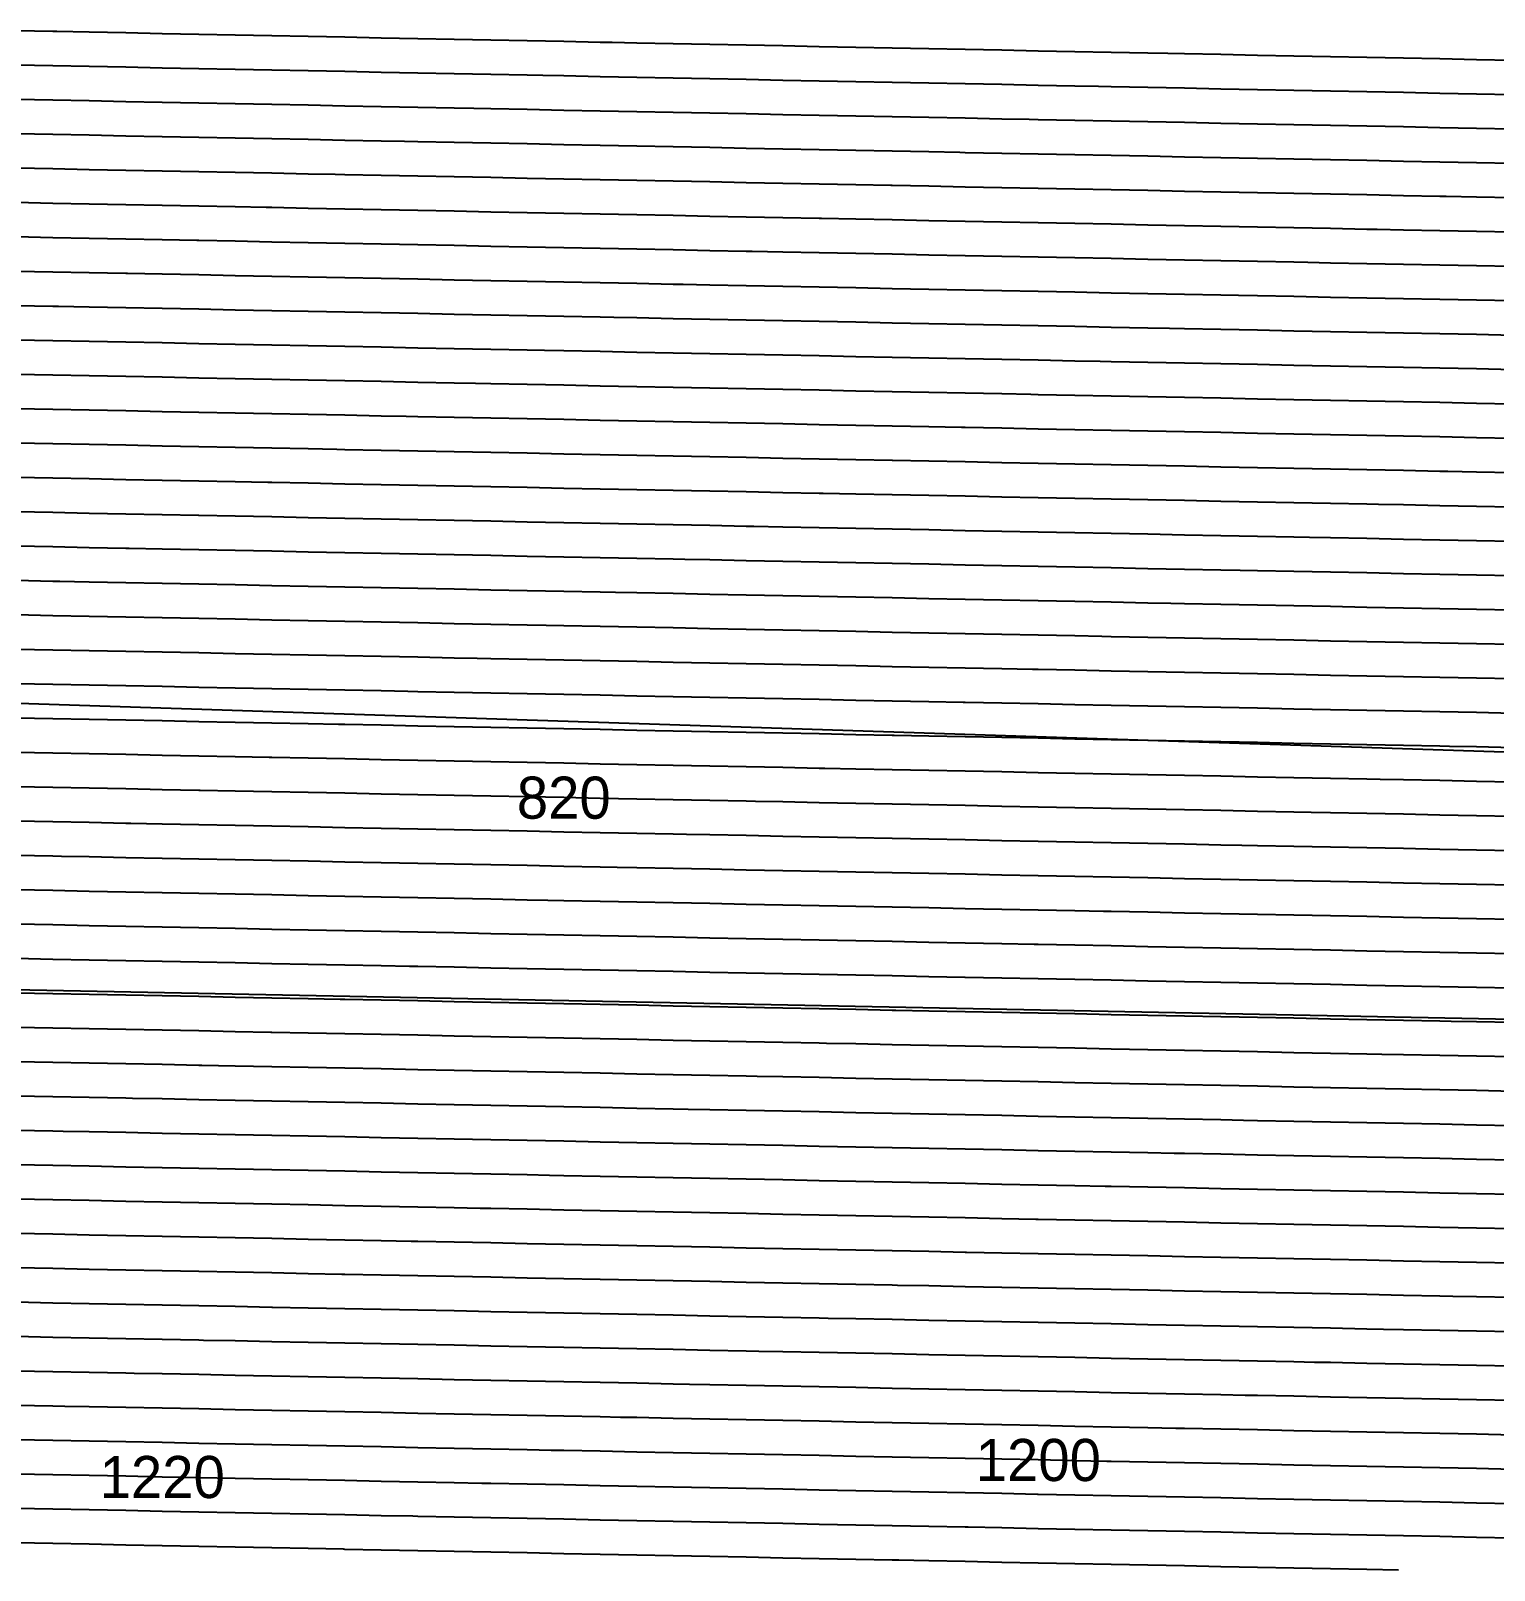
# Model space of a CAD drawing. Header units: metres. Extents: x 2416 to 4584, y 31 to 133.
# Drawn here: x 2688 to 2774.9, y 32.7 to 124.2 of the extents above; entities that cross this region are included whole.
import ezdxf
from ezdxf.enums import TextEntityAlignment as Align

# ---------------------------------------------------------------- set-up
doc = ezdxf.new("R2010")
doc.units = ezdxf.units.M
for name, color, linetype in [('Vs_1000', 7, 'Continuous'), ('Vs_1020', 7, 'Continuous'), ('Vs_1040', 7, 'Continuous'), ('Vs_1060', 7, 'Continuous'), ('Vs_1080', 7, 'Continuous'), ('Vs_1100', 7, 'Continuous'), ('Vs_1120', 7, 'Continuous'), ('Vs_1140', 7, 'Continuous'), ('Vs_1160', 7, 'Continuous'), ('Vs_1180', 7, 'Continuous'), ('Vs_1200', 7, 'Continuous'), ('Vs_1220', 7, 'Continuous'), ('Vs_1240', 7, 'Continuous'), ('Vs_1260', 7, 'Continuous'), ('Vs_380', 7, 'Continuous'), ('Vs_400', 7, 'Continuous'), ('Vs_420', 7, 'Continuous'), ('Vs_440', 7, 'Continuous'), ('Vs_460', 7, 'Continuous'), ('Vs_480', 7, 'Continuous'), ('Vs_500', 7, 'Continuous'), ('Vs_520', 7, 'Continuous'), ('Vs_540', 7, 'Continuous'), ('Vs_560', 7, 'Continuous'), ('Vs_580', 7, 'Continuous'), ('Vs_600', 7, 'Continuous'), ('Vs_620', 7, 'Continuous'), ('Vs_640', 7, 'Continuous'), ('Vs_660', 7, 'Continuous'), ('Vs_680', 7, 'Continuous'), ('Vs_700', 7, 'Continuous'), ('Vs_720', 7, 'Continuous'), ('Vs_740', 7, 'Continuous'), ('Vs_760', 7, 'Continuous'), ('Vs_780', 7, 'Continuous'), ('Vs_800', 7, 'Continuous'), ('Vs_820', 7, 'Continuous'), ('Vs_840', 7, 'Continuous'), ('Vs_860', 7, 'Continuous'), ('Vs_880', 7, 'Continuous'), ('Vs_900', 7, 'Continuous'), ('Vs_920', 7, 'Continuous'), ('Vs_940', 7, 'Continuous'), ('Vs_960', 7, 'Continuous'), ('Vs_980', 7, 'Continuous')]:
    doc.layers.add(name, color=color, linetype=linetype)

msp = doc.modelspace()

# ---------------------------------------------------------------- linework, layer by layer
at = {"layer": 'Vs_1000'}
msp.add_lwpolyline([(2776.031, 59.12), (2773.863, 59.163), (2771.695, 59.206), (2769.527, 59.249), (2767.359, 59.292), (2765.191, 59.335), (2763.023, 59.378), (2760.855, 59.421), (2760.032, 59.437), (2758.687, 59.464), (2756.519, 59.507), (2754.351, 59.55), (2752.182, 59.593), (2750.014, 59.636), (2747.846, 59.678), (2745.678, 59.721), (2743.51, 59.764), (2741.342, 59.807), (2739.174, 59.85), (2737.006, 59.893), (2734.838, 59.936), (2732.67, 59.979), (2730.502, 60.022), (2728.334, 60.065), (2727.04, 60.09), (2726.166, 60.108), (2723.998, 60.151), (2721.83, 60.194), (2719.661, 60.237), (2717.493, 60.279), (2715.325, 60.322), (2713.157, 60.365), (2710.989, 60.408), (2708.821, 60.451), (2706.653, 60.494), (2704.485, 60.537), (2702.317, 60.58), (2700.149, 60.623), (2697.981, 60.666), (2695.813, 60.709), (2694.047, 60.744), (2693.645, 60.752), (2691.477, 60.795), (2689.309, 60.838), (2687.14, 60.88)], dxfattribs=at)
at = {"layer": 'Vs_1020'}
msp.add_lwpolyline([(2776.031, 57.079), (2773.863, 57.122), (2771.695, 57.165), (2769.527, 57.208), (2767.359, 57.251), (2765.191, 57.294), (2763.023, 57.337), (2760.855, 57.38), (2758.687, 57.423), (2756.519, 57.466), (2755.92, 57.477), (2754.351, 57.508), (2752.182, 57.551), (2750.014, 57.594), (2747.846, 57.637), (2745.678, 57.68), (2743.51, 57.723), (2741.342, 57.766), (2739.174, 57.809), (2737.006, 57.852), (2734.838, 57.895), (2732.67, 57.938), (2730.502, 57.981), (2728.334, 58.024), (2726.166, 58.067), (2723.998, 58.109), (2722.928, 58.131), (2721.83, 58.152), (2719.661, 58.195), (2717.493, 58.238), (2715.325, 58.281), (2713.157, 58.324), (2710.989, 58.367), (2708.821, 58.41), (2706.653, 58.453), (2704.485, 58.496), (2702.317, 58.539), (2700.149, 58.582), (2697.981, 58.625), (2695.813, 58.668), (2693.645, 58.71), (2691.477, 58.753), (2689.935, 58.784), (2689.309, 58.796), (2687.14, 58.839)], dxfattribs=at)
at = {"layer": 'Vs_1040'}
msp.add_lwpolyline([(2776.031, 55.038), (2773.863, 55.081), (2771.695, 55.124), (2769.527, 55.167), (2767.359, 55.21), (2765.191, 55.253), (2763.023, 55.296), (2760.855, 55.338), (2758.687, 55.381), (2756.519, 55.424), (2754.351, 55.467), (2752.182, 55.51), (2751.809, 55.518), (2750.014, 55.553), (2747.846, 55.596), (2745.678, 55.639), (2743.51, 55.682), (2741.342, 55.725), (2739.174, 55.768), (2737.006, 55.811), (2734.838, 55.854), (2732.67, 55.897), (2730.502, 55.939), (2728.334, 55.982), (2726.166, 56.025), (2723.998, 56.068), (2721.83, 56.111), (2719.661, 56.154), (2718.816, 56.171), (2717.493, 56.197), (2715.325, 56.24), (2713.157, 56.283), (2710.989, 56.326), (2708.821, 56.369), (2706.653, 56.412), (2704.485, 56.455), (2702.317, 56.498), (2700.149, 56.54), (2697.981, 56.583), (2695.813, 56.626), (2693.645, 56.669), (2691.477, 56.712), (2689.309, 56.755), (2687.14, 56.798)], dxfattribs=at)
at = {"layer": 'Vs_1060'}
msp.add_lwpolyline([(2776.031, 52.997), (2773.863, 53.04), (2771.695, 53.083), (2769.527, 53.126), (2767.359, 53.168), (2765.191, 53.211), (2763.023, 53.254), (2760.855, 53.297), (2758.687, 53.34), (2756.519, 53.383), (2754.351, 53.426), (2752.182, 53.469), (2750.014, 53.512), (2747.846, 53.555), (2747.697, 53.558), (2745.678, 53.598), (2743.51, 53.641), (2741.342, 53.684), (2739.174, 53.727), (2737.006, 53.769), (2734.838, 53.812), (2732.67, 53.855), (2730.502, 53.898), (2728.334, 53.941), (2726.166, 53.984), (2723.998, 54.027), (2721.83, 54.07), (2719.661, 54.113), (2717.493, 54.156), (2715.325, 54.199), (2714.704, 54.211), (2713.157, 54.242), (2710.989, 54.285), (2708.821, 54.328), (2706.653, 54.37), (2704.485, 54.413), (2702.317, 54.456), (2700.149, 54.499), (2697.981, 54.542), (2695.813, 54.585), (2693.645, 54.628), (2691.477, 54.671), (2689.309, 54.714), (2687.14, 54.757)], dxfattribs=at)
at = {"layer": 'Vs_1080'}
msp.add_lwpolyline([(2776.031, 50.956), (2773.863, 50.998), (2771.695, 51.041), (2769.527, 51.084), (2767.359, 51.127), (2765.191, 51.17), (2763.023, 51.213), (2760.855, 51.256), (2758.687, 51.299), (2756.519, 51.342), (2754.351, 51.385), (2752.182, 51.428), (2750.014, 51.471), (2747.846, 51.514), (2745.678, 51.557), (2743.585, 51.598), (2743.51, 51.599), (2741.342, 51.642), (2739.174, 51.685), (2737.006, 51.728), (2734.838, 51.771), (2732.67, 51.814), (2730.502, 51.857), (2728.334, 51.9), (2726.166, 51.943), (2723.998, 51.986), (2721.83, 52.029), (2719.661, 52.072), (2717.493, 52.115), (2715.325, 52.158), (2713.157, 52.2), (2710.989, 52.243), (2710.592, 52.251), (2708.821, 52.286), (2706.653, 52.329), (2704.485, 52.372), (2702.317, 52.415), (2700.149, 52.458), (2697.981, 52.501), (2695.813, 52.544), (2693.645, 52.587), (2691.477, 52.63), (2689.309, 52.673), (2687.14, 52.716)], dxfattribs=at)
at = {"layer": 'Vs_1100'}
msp.add_lwpolyline([(2776.031, 48.914), (2773.863, 48.957), (2772.466, 48.985), (2771.695, 49), (2769.527, 49.043), (2767.359, 49.086), (2765.191, 49.129), (2763.023, 49.172), (2760.855, 49.215), (2758.687, 49.258), (2756.519, 49.301), (2754.351, 49.344), (2752.182, 49.387), (2750.014, 49.429), (2747.846, 49.472), (2745.678, 49.515), (2743.51, 49.558), (2741.342, 49.601), (2739.473, 49.638), (2739.174, 49.644), (2737.006, 49.687), (2734.838, 49.73), (2732.67, 49.773), (2730.502, 49.816), (2728.334, 49.859), (2726.166, 49.902), (2723.998, 49.945), (2721.83, 49.988), (2719.661, 50.03), (2717.493, 50.073), (2715.325, 50.116), (2713.157, 50.159), (2710.989, 50.202), (2708.821, 50.245), (2706.653, 50.288), (2706.48, 50.291), (2704.485, 50.331), (2702.317, 50.374), (2700.149, 50.417), (2697.981, 50.46), (2695.813, 50.503), (2693.645, 50.546), (2691.477, 50.589), (2689.309, 50.631), (2687.14, 50.674)], dxfattribs=at)
at = {"layer": 'Vs_1120'}
msp.add_lwpolyline([(2776.031, 46.873), (2773.863, 46.916), (2771.695, 46.959), (2769.527, 47.002), (2768.354, 47.025), (2767.359, 47.045), (2765.191, 47.088), (2763.023, 47.131), (2760.855, 47.174), (2758.687, 47.217), (2756.519, 47.259), (2754.351, 47.302), (2752.182, 47.345), (2750.014, 47.388), (2747.846, 47.431), (2745.678, 47.474), (2743.51, 47.517), (2741.342, 47.56), (2739.174, 47.603), (2737.006, 47.646), (2735.361, 47.678), (2734.838, 47.689), (2732.67, 47.732), (2730.502, 47.775), (2728.334, 47.818), (2726.166, 47.86), (2723.998, 47.903), (2721.83, 47.946), (2719.661, 47.989), (2717.493, 48.032), (2715.325, 48.075), (2713.157, 48.118), (2710.989, 48.161), (2708.821, 48.204), (2706.653, 48.247), (2704.485, 48.29), (2702.368, 48.332), (2702.317, 48.333), (2700.149, 48.376), (2697.981, 48.419), (2695.813, 48.461), (2693.645, 48.504), (2691.477, 48.547), (2689.309, 48.59), (2687.14, 48.633)], dxfattribs=at)
at = {"layer": 'Vs_1140'}
msp.add_lwpolyline([(2776.031, 44.832), (2773.863, 44.875), (2771.695, 44.918), (2769.527, 44.961), (2767.359, 45.004), (2765.191, 45.047), (2764.242, 45.065), (2763.023, 45.089), (2760.855, 45.132), (2758.687, 45.175), (2756.519, 45.218), (2754.351, 45.261), (2752.182, 45.304), (2750.014, 45.347), (2747.846, 45.39), (2745.678, 45.433), (2743.51, 45.476), (2741.342, 45.519), (2739.174, 45.562), (2737.006, 45.605), (2734.838, 45.648), (2732.67, 45.69), (2731.249, 45.719), (2730.502, 45.733), (2728.334, 45.776), (2726.166, 45.819), (2723.998, 45.862), (2721.83, 45.905), (2719.661, 45.948), (2717.493, 45.991), (2715.325, 46.034), (2713.157, 46.077), (2710.989, 46.12), (2708.821, 46.163), (2706.653, 46.206), (2704.485, 46.249), (2702.317, 46.291), (2700.149, 46.334), (2698.256, 46.372), (2697.981, 46.377), (2695.813, 46.42), (2693.645, 46.463), (2691.477, 46.506), (2689.309, 46.549), (2687.14, 46.592)], dxfattribs=at)
at = {"layer": 'Vs_1160'}
msp.add_lwpolyline([(2776.031, 42.791), (2773.863, 42.834), (2771.695, 42.877), (2769.527, 42.919), (2767.359, 42.962), (2765.191, 43.005), (2763.023, 43.048), (2760.855, 43.091), (2760.13, 43.106), (2758.687, 43.134), (2756.519, 43.177), (2754.351, 43.22), (2752.182, 43.263), (2750.014, 43.306), (2747.846, 43.349), (2745.678, 43.392), (2743.51, 43.435), (2741.342, 43.478), (2739.174, 43.52), (2737.006, 43.563), (2734.838, 43.606), (2732.67, 43.649), (2730.502, 43.692), (2728.334, 43.735), (2727.137, 43.759), (2726.166, 43.778), (2723.998, 43.821), (2721.83, 43.864), (2719.661, 43.907), (2717.493, 43.95), (2715.325, 43.993), (2713.157, 44.036), (2710.989, 44.079), (2708.821, 44.121), (2706.653, 44.164), (2704.485, 44.207), (2702.317, 44.25), (2700.149, 44.293), (2697.981, 44.336), (2695.813, 44.379), (2694.144, 44.412), (2693.645, 44.422), (2691.477, 44.465), (2689.309, 44.508), (2687.14, 44.551)], dxfattribs=at)
at = {"layer": 'Vs_1180'}
msp.add_lwpolyline([(2776.031, 40.749), (2773.863, 40.792), (2771.695, 40.835), (2769.527, 40.878), (2767.359, 40.921), (2765.191, 40.964), (2763.023, 41.007), (2760.855, 41.05), (2758.687, 41.093), (2756.519, 41.136), (2756.018, 41.146), (2754.351, 41.179), (2752.182, 41.222), (2750.014, 41.265), (2747.846, 41.308), (2745.678, 41.35), (2743.51, 41.393), (2741.342, 41.436), (2739.174, 41.479), (2737.006, 41.522), (2734.838, 41.565), (2732.67, 41.608), (2730.502, 41.651), (2728.334, 41.694), (2726.166, 41.737), (2723.998, 41.78), (2723.025, 41.799), (2721.83, 41.823), (2719.661, 41.866), (2717.493, 41.909), (2715.325, 41.951), (2713.157, 41.994), (2710.989, 42.037), (2708.821, 42.08), (2706.653, 42.123), (2704.485, 42.166), (2702.317, 42.209), (2700.149, 42.252), (2697.981, 42.295), (2695.813, 42.338), (2693.645, 42.381), (2691.477, 42.424), (2690.033, 42.452), (2689.309, 42.467), (2687.14, 42.51)], dxfattribs=at)
at = {"layer": 'Vs_1200'}
msp.add_lwpolyline([(2776.031, 38.708), (2773.863, 38.751), (2771.695, 38.794), (2769.527, 38.837), (2767.359, 38.88), (2765.191, 38.923), (2763.023, 38.966), (2760.855, 39.009), (2758.687, 39.052), (2756.519, 39.095), (2754.351, 39.138), (2752.182, 39.18), (2751.906, 39.186), (2750.014, 39.223), (2747.846, 39.266), (2745.678, 39.309), (2743.51, 39.352), (2741.342, 39.395), (2739.174, 39.438), (2737.006, 39.481), (2734.838, 39.524), (2732.67, 39.567), (2730.502, 39.61), (2728.334, 39.653), (2726.166, 39.696), (2723.998, 39.739), (2721.83, 39.781), (2719.661, 39.824), (2718.913, 39.839), (2717.493, 39.867), (2715.325, 39.91), (2713.157, 39.953), (2710.989, 39.996), (2708.821, 40.039), (2706.653, 40.082), (2704.485, 40.125), (2702.317, 40.168), (2700.149, 40.211), (2697.981, 40.254), (2695.813, 40.297), (2693.645, 40.34), (2691.477, 40.382), (2689.309, 40.425), (2687.14, 40.468)], dxfattribs=at)
at = {"layer": 'Vs_1220'}
msp.add_lwpolyline([(2776.031, 36.667), (2773.863, 36.71), (2771.695, 36.753), (2769.527, 36.796), (2767.359, 36.839), (2765.191, 36.882), (2763.023, 36.925), (2760.855, 36.968), (2758.687, 37.01), (2756.519, 37.053), (2754.351, 37.096), (2752.182, 37.139), (2750.014, 37.182), (2747.846, 37.225), (2747.794, 37.226), (2745.678, 37.268), (2743.51, 37.311), (2741.342, 37.354), (2739.174, 37.397), (2737.006, 37.44), (2734.838, 37.483), (2732.67, 37.526), (2730.502, 37.569), (2728.334, 37.611), (2726.166, 37.654), (2723.998, 37.697), (2721.83, 37.74), (2719.661, 37.783), (2717.493, 37.826), (2715.325, 37.869), (2714.802, 37.879), (2713.157, 37.912), (2710.989, 37.955), (2708.821, 37.998), (2706.653, 38.041), (2704.485, 38.084), (2702.317, 38.127), (2700.149, 38.17), (2697.981, 38.212), (2695.813, 38.255), (2693.645, 38.298), (2691.477, 38.341), (2689.309, 38.384), (2687.14, 38.427)], dxfattribs=at)
at = {"layer": 'Vs_1240'}
msp.add_lwpolyline([(2776.031, 34.626), (2773.863, 34.669), (2771.695, 34.712), (2769.527, 34.755), (2767.359, 34.798), (2765.191, 34.84), (2763.023, 34.883), (2760.855, 34.926), (2758.687, 34.969), (2756.519, 35.012), (2754.351, 35.055), (2752.182, 35.098), (2750.014, 35.141), (2747.846, 35.184), (2745.678, 35.227), (2743.682, 35.266), (2743.51, 35.27), (2741.342, 35.313), (2739.174, 35.356), (2737.006, 35.399), (2734.838, 35.441), (2732.67, 35.484), (2730.502, 35.527), (2728.334, 35.57), (2726.166, 35.613), (2723.998, 35.656), (2721.83, 35.699), (2719.661, 35.742), (2717.493, 35.785), (2715.325, 35.828), (2713.157, 35.871), (2710.989, 35.914), (2710.69, 35.92), (2708.821, 35.957), (2706.653, 36), (2704.485, 36.042), (2702.317, 36.085), (2700.149, 36.128), (2697.981, 36.171), (2695.813, 36.214), (2693.645, 36.257), (2691.477, 36.3), (2689.309, 36.343), (2687.14, 36.386)], dxfattribs=at)
at = {"layer": 'Vs_1260'}
msp.add_lwpolyline([(2769.244, 32.719), (2767.359, 32.756), (2765.191, 32.799), (2763.023, 32.842), (2760.855, 32.885), (2758.687, 32.928), (2756.519, 32.971), (2754.351, 33.014), (2752.182, 33.057), (2750.014, 33.1), (2747.846, 33.143), (2745.678, 33.186), (2743.51, 33.229), (2741.342, 33.271), (2739.571, 33.307), (2739.174, 33.314), (2737.006, 33.357), (2734.838, 33.4), (2732.67, 33.443), (2730.502, 33.486), (2728.334, 33.529), (2726.166, 33.572), (2723.998, 33.615), (2721.83, 33.658), (2719.661, 33.701), (2717.493, 33.744), (2715.325, 33.787), (2713.157, 33.83), (2710.989, 33.872), (2708.821, 33.915), (2706.653, 33.958), (2706.578, 33.96), (2704.485, 34.001), (2702.317, 34.044), (2700.149, 34.087), (2697.981, 34.13), (2695.813, 34.173), (2693.645, 34.216), (2691.477, 34.259), (2689.309, 34.302), (2687.14, 34.345)], dxfattribs=at)
at = {"layer": 'Vs_380'}
msp.add_lwpolyline([(2776.031, 122.398), (2773.863, 122.441), (2771.695, 122.484), (2769.527, 122.527), (2767.359, 122.57), (2765.191, 122.613), (2763.023, 122.656), (2760.855, 122.699), (2758.687, 122.742), (2756.519, 122.784), (2755.53, 122.804), (2754.351, 122.827), (2752.182, 122.87), (2750.014, 122.913), (2747.846, 122.956), (2745.678, 122.999), (2743.51, 123.042), (2741.342, 123.085), (2739.174, 123.128), (2737.006, 123.171), (2734.838, 123.214), (2732.67, 123.257), (2730.502, 123.3), (2728.334, 123.343), (2726.166, 123.385), (2723.998, 123.428), (2722.537, 123.457), (2721.83, 123.471), (2719.661, 123.514), (2717.493, 123.557), (2715.325, 123.6), (2713.157, 123.643), (2710.989, 123.686), (2708.821, 123.729), (2706.653, 123.772), (2704.485, 123.815), (2702.317, 123.858), (2700.149, 123.901), (2697.981, 123.944), (2695.813, 123.986), (2693.645, 124.029), (2691.477, 124.072), (2689.544, 124.111), (2689.309, 124.115), (2687.14, 124.158)], dxfattribs=at)
at = {"layer": 'Vs_400'}
msp.add_lwpolyline([(2776.031, 120.357), (2773.863, 120.4), (2771.695, 120.443), (2769.527, 120.486), (2767.359, 120.529), (2765.191, 120.572), (2763.023, 120.614), (2760.855, 120.657), (2758.687, 120.7), (2756.519, 120.743), (2754.351, 120.786), (2752.182, 120.829), (2751.418, 120.844), (2750.014, 120.872), (2747.846, 120.915), (2745.678, 120.958), (2743.51, 121.001), (2741.342, 121.044), (2739.174, 121.087), (2737.006, 121.13), (2734.838, 121.173), (2732.67, 121.215), (2730.502, 121.258), (2728.334, 121.301), (2726.166, 121.344), (2723.998, 121.387), (2721.83, 121.43), (2719.661, 121.473), (2718.425, 121.497), (2717.493, 121.516), (2715.325, 121.559), (2713.157, 121.602), (2710.989, 121.645), (2708.821, 121.688), (2706.653, 121.731), (2704.485, 121.774), (2702.317, 121.816), (2700.149, 121.859), (2697.981, 121.902), (2695.813, 121.945), (2693.645, 121.988), (2691.477, 122.031), (2689.309, 122.074), (2687.14, 122.117)], dxfattribs=at)
at = {"layer": 'Vs_420'}
msp.add_lwpolyline([(2776.031, 118.316), (2773.863, 118.359), (2771.695, 118.402), (2769.527, 118.444), (2767.359, 118.487), (2765.191, 118.53), (2763.023, 118.573), (2760.855, 118.616), (2758.687, 118.659), (2756.519, 118.702), (2754.351, 118.745), (2752.182, 118.788), (2750.014, 118.831), (2747.846, 118.874), (2747.306, 118.884), (2745.678, 118.917), (2743.51, 118.96), (2741.342, 119.003), (2739.174, 119.045), (2737.006, 119.088), (2734.838, 119.131), (2732.67, 119.174), (2730.502, 119.217), (2728.334, 119.26), (2726.166, 119.303), (2723.998, 119.346), (2721.83, 119.389), (2719.661, 119.432), (2717.493, 119.475), (2715.325, 119.518), (2714.313, 119.538), (2713.157, 119.561), (2710.989, 119.604), (2708.821, 119.646), (2706.653, 119.689), (2704.485, 119.732), (2702.317, 119.775), (2700.149, 119.818), (2697.981, 119.861), (2695.813, 119.904), (2693.645, 119.947), (2691.477, 119.99), (2689.309, 120.033), (2687.14, 120.076)], dxfattribs=at)
at = {"layer": 'Vs_440'}
msp.add_lwpolyline([(2776.031, 116.274), (2773.863, 116.317), (2771.695, 116.36), (2769.527, 116.403), (2767.359, 116.446), (2765.191, 116.489), (2763.023, 116.532), (2760.855, 116.575), (2758.687, 116.618), (2756.519, 116.661), (2754.351, 116.704), (2752.182, 116.747), (2750.014, 116.79), (2747.846, 116.833), (2745.678, 116.875), (2743.51, 116.918), (2743.194, 116.925), (2741.342, 116.961), (2739.174, 117.004), (2737.006, 117.047), (2734.838, 117.09), (2732.67, 117.133), (2730.502, 117.176), (2728.334, 117.219), (2726.166, 117.262), (2723.998, 117.305), (2721.83, 117.348), (2719.661, 117.391), (2717.493, 117.434), (2715.325, 117.476), (2713.157, 117.519), (2710.989, 117.562), (2710.201, 117.578), (2708.821, 117.605), (2706.653, 117.648), (2704.485, 117.691), (2702.317, 117.734), (2700.149, 117.777), (2697.981, 117.82), (2695.813, 117.863), (2693.645, 117.906), (2691.477, 117.949), (2689.309, 117.992), (2687.14, 118.035)], dxfattribs=at)
at = {"layer": 'Vs_460'}
msp.add_lwpolyline([(2776.031, 114.233), (2773.863, 114.276), (2772.075, 114.312), (2771.695, 114.319), (2769.527, 114.362), (2767.359, 114.405), (2765.191, 114.448), (2763.023, 114.491), (2760.855, 114.534), (2758.687, 114.577), (2756.519, 114.62), (2754.351, 114.663), (2752.182, 114.705), (2750.014, 114.748), (2747.846, 114.791), (2745.678, 114.834), (2743.51, 114.877), (2741.342, 114.92), (2739.174, 114.963), (2739.082, 114.965), (2737.006, 115.006), (2734.838, 115.049), (2732.67, 115.092), (2730.502, 115.135), (2728.334, 115.178), (2726.166, 115.221), (2723.998, 115.264), (2721.83, 115.306), (2719.661, 115.349), (2717.493, 115.392), (2715.325, 115.435), (2713.157, 115.478), (2710.989, 115.521), (2708.821, 115.564), (2706.653, 115.607), (2706.09, 115.618), (2704.485, 115.65), (2702.317, 115.693), (2700.149, 115.736), (2697.981, 115.779), (2695.813, 115.822), (2693.645, 115.865), (2691.477, 115.907), (2689.309, 115.95), (2687.14, 115.993)], dxfattribs=at)
at = {"layer": 'Vs_480'}
msp.add_lwpolyline([(2776.031, 112.192), (2773.863, 112.235), (2771.695, 112.278), (2769.527, 112.321), (2767.963, 112.352), (2767.359, 112.364), (2765.191, 112.407), (2763.023, 112.45), (2760.855, 112.493), (2758.687, 112.535), (2756.519, 112.578), (2754.351, 112.621), (2752.182, 112.664), (2750.014, 112.707), (2747.846, 112.75), (2745.678, 112.793), (2743.51, 112.836), (2741.342, 112.879), (2739.174, 112.922), (2737.006, 112.965), (2734.97, 113.005), (2734.838, 113.008), (2732.67, 113.051), (2730.502, 113.094), (2728.334, 113.136), (2726.166, 113.179), (2723.998, 113.222), (2721.83, 113.265), (2719.661, 113.308), (2717.493, 113.351), (2715.325, 113.394), (2713.157, 113.437), (2710.989, 113.48), (2708.821, 113.523), (2706.653, 113.566), (2704.485, 113.609), (2702.317, 113.652), (2701.978, 113.658), (2700.149, 113.695), (2697.981, 113.737), (2695.813, 113.78), (2693.645, 113.823), (2691.477, 113.866), (2689.309, 113.909), (2687.14, 113.952)], dxfattribs=at)
at = {"layer": 'Vs_500'}
msp.add_lwpolyline([(2776.031, 110.151), (2773.863, 110.194), (2771.695, 110.237), (2769.527, 110.28), (2767.359, 110.323), (2765.191, 110.365), (2763.851, 110.392), (2763.023, 110.408), (2760.855, 110.451), (2758.687, 110.494), (2756.519, 110.537), (2754.351, 110.58), (2752.182, 110.623), (2750.014, 110.666), (2747.846, 110.709), (2745.678, 110.752), (2743.51, 110.795), (2741.342, 110.838), (2739.174, 110.881), (2737.006, 110.924), (2734.838, 110.966), (2732.67, 111.009), (2730.859, 111.045), (2730.502, 111.052), (2728.334, 111.095), (2726.166, 111.138), (2723.998, 111.181), (2721.83, 111.224), (2719.661, 111.267), (2717.493, 111.31), (2715.325, 111.353), (2713.157, 111.396), (2710.989, 111.439), (2708.821, 111.482), (2706.653, 111.525), (2704.485, 111.567), (2702.317, 111.61), (2700.149, 111.653), (2697.981, 111.696), (2697.866, 111.698), (2695.813, 111.739), (2693.645, 111.782), (2691.477, 111.825), (2689.309, 111.868), (2687.14, 111.911)], dxfattribs=at)
at = {"layer": 'Vs_520'}
msp.add_lwpolyline([(2776.031, 108.11), (2773.863, 108.153), (2771.695, 108.195), (2769.527, 108.238), (2767.359, 108.281), (2765.191, 108.324), (2763.023, 108.367), (2760.855, 108.41), (2759.739, 108.432), (2758.687, 108.453), (2756.519, 108.496), (2754.351, 108.539), (2752.182, 108.582), (2750.014, 108.625), (2747.846, 108.668), (2745.678, 108.711), (2743.51, 108.754), (2741.342, 108.796), (2739.174, 108.839), (2737.006, 108.882), (2734.838, 108.925), (2732.67, 108.968), (2730.502, 109.011), (2728.334, 109.054), (2726.747, 109.085), (2726.166, 109.097), (2723.998, 109.14), (2721.83, 109.183), (2719.661, 109.226), (2717.493, 109.269), (2715.325, 109.312), (2713.157, 109.355), (2710.989, 109.397), (2708.821, 109.44), (2706.653, 109.483), (2704.485, 109.526), (2702.317, 109.569), (2700.149, 109.612), (2697.981, 109.655), (2695.813, 109.698), (2693.754, 109.739), (2693.645, 109.741), (2691.477, 109.784), (2689.309, 109.827), (2687.14, 109.87)], dxfattribs=at)
at = {"layer": 'Vs_540'}
msp.add_lwpolyline([(2776.031, 106.068), (2773.863, 106.111), (2771.695, 106.154), (2769.527, 106.197), (2767.359, 106.24), (2765.191, 106.283), (2763.023, 106.326), (2760.855, 106.369), (2758.687, 106.412), (2756.519, 106.455), (2755.628, 106.472), (2754.351, 106.498), (2752.182, 106.541), (2750.014, 106.584), (2747.846, 106.626), (2745.678, 106.669), (2743.51, 106.712), (2741.342, 106.755), (2739.174, 106.798), (2737.006, 106.841), (2734.838, 106.884), (2732.67, 106.927), (2730.502, 106.97), (2728.334, 107.013), (2726.166, 107.056), (2723.998, 107.099), (2722.635, 107.126), (2721.83, 107.142), (2719.661, 107.185), (2717.493, 107.227), (2715.325, 107.27), (2713.157, 107.313), (2710.989, 107.356), (2708.821, 107.399), (2706.653, 107.442), (2704.485, 107.485), (2702.317, 107.528), (2700.149, 107.571), (2697.981, 107.614), (2695.813, 107.657), (2693.645, 107.7), (2691.477, 107.743), (2689.642, 107.779), (2689.309, 107.785), (2687.14, 107.828)], dxfattribs=at)
at = {"layer": 'Vs_560'}
msp.add_lwpolyline([(2776.031, 104.027), (2773.863, 104.07), (2771.695, 104.113), (2769.527, 104.156), (2767.359, 104.199), (2765.191, 104.242), (2763.023, 104.285), (2760.855, 104.328), (2758.687, 104.371), (2756.519, 104.414), (2754.351, 104.456), (2752.182, 104.499), (2751.516, 104.513), (2750.014, 104.542), (2747.846, 104.585), (2745.678, 104.628), (2743.51, 104.671), (2741.342, 104.714), (2739.174, 104.757), (2737.006, 104.8), (2734.838, 104.843), (2732.67, 104.886), (2730.502, 104.929), (2728.334, 104.972), (2726.166, 105.014), (2723.998, 105.057), (2721.83, 105.1), (2719.661, 105.143), (2718.523, 105.166), (2717.493, 105.186), (2715.325, 105.229), (2713.157, 105.272), (2710.989, 105.315), (2708.821, 105.358), (2706.653, 105.401), (2704.485, 105.444), (2702.317, 105.487), (2700.149, 105.53), (2697.981, 105.573), (2695.813, 105.615), (2693.645, 105.658), (2691.477, 105.701), (2689.309, 105.744), (2687.14, 105.787)], dxfattribs=at)
at = {"layer": 'Vs_580'}
msp.add_lwpolyline([(2776.031, 101.986), (2773.863, 102.029), (2771.695, 102.072), (2769.527, 102.115), (2767.359, 102.158), (2765.191, 102.201), (2763.023, 102.244), (2760.855, 102.286), (2758.687, 102.329), (2756.519, 102.372), (2754.351, 102.415), (2752.182, 102.458), (2750.014, 102.501), (2747.846, 102.544), (2747.404, 102.553), (2745.678, 102.587), (2743.51, 102.63), (2741.342, 102.673), (2739.174, 102.716), (2737.006, 102.759), (2734.838, 102.802), (2732.67, 102.844), (2730.502, 102.887), (2728.334, 102.93), (2726.166, 102.973), (2723.998, 103.016), (2721.83, 103.059), (2719.661, 103.102), (2717.493, 103.145), (2715.325, 103.188), (2714.411, 103.206), (2713.157, 103.231), (2710.989, 103.274), (2708.821, 103.317), (2706.653, 103.36), (2704.485, 103.403), (2702.317, 103.445), (2700.149, 103.488), (2697.981, 103.531), (2695.813, 103.574), (2693.645, 103.617), (2691.477, 103.66), (2689.309, 103.703), (2687.14, 103.746)], dxfattribs=at)
at = {"layer": 'Vs_600'}
msp.add_lwpolyline([(2776.031, 99.945), (2773.863, 99.988), (2771.695, 100.031), (2769.527, 100.074), (2767.359, 100.116), (2765.191, 100.159), (2763.023, 100.202), (2760.855, 100.245), (2758.687, 100.288), (2756.519, 100.331), (2754.351, 100.374), (2752.182, 100.417), (2750.014, 100.46), (2747.846, 100.503), (2745.678, 100.546), (2743.51, 100.589), (2743.292, 100.593), (2741.342, 100.632), (2739.174, 100.674), (2737.006, 100.717), (2734.838, 100.76), (2732.67, 100.803), (2730.502, 100.846), (2728.334, 100.889), (2726.166, 100.932), (2723.998, 100.975), (2721.83, 101.018), (2719.661, 101.061), (2717.493, 101.104), (2715.325, 101.147), (2713.157, 101.19), (2710.989, 101.233), (2710.299, 101.246), (2708.821, 101.275), (2706.653, 101.318), (2704.485, 101.361), (2702.317, 101.404), (2700.149, 101.447), (2697.981, 101.49), (2695.813, 101.533), (2693.645, 101.576), (2691.477, 101.619), (2689.309, 101.662), (2687.14, 101.705)], dxfattribs=at)
at = {"layer": 'Vs_620'}
msp.add_lwpolyline([(2776.031, 97.904), (2773.863, 97.946), (2772.173, 97.98), (2771.695, 97.989), (2769.527, 98.032), (2767.359, 98.075), (2765.191, 98.118), (2763.023, 98.161), (2760.855, 98.204), (2758.687, 98.247), (2756.519, 98.29), (2754.351, 98.333), (2752.182, 98.376), (2750.014, 98.419), (2747.846, 98.462), (2745.678, 98.504), (2743.51, 98.547), (2741.342, 98.59), (2739.18, 98.633), (2739.174, 98.633), (2737.006, 98.676), (2734.838, 98.719), (2732.67, 98.762), (2730.502, 98.805), (2728.334, 98.848), (2726.166, 98.891), (2723.998, 98.934), (2721.83, 98.977), (2719.661, 99.02), (2717.493, 99.063), (2715.325, 99.105), (2713.157, 99.148), (2710.989, 99.191), (2708.821, 99.234), (2706.653, 99.277), (2706.187, 99.286), (2704.485, 99.32), (2702.317, 99.363), (2700.149, 99.406), (2697.981, 99.449), (2695.813, 99.492), (2693.645, 99.535), (2691.477, 99.578), (2689.309, 99.621), (2687.14, 99.664)], dxfattribs=at)
at = {"layer": 'Vs_640'}
msp.add_lwpolyline([(2776.031, 95.862), (2773.863, 95.905), (2771.695, 95.948), (2769.527, 95.991), (2768.061, 96.02), (2767.359, 96.034), (2765.191, 96.077), (2763.023, 96.12), (2760.855, 96.163), (2758.687, 96.206), (2756.519, 96.249), (2754.351, 96.292), (2752.182, 96.334), (2750.014, 96.377), (2747.846, 96.42), (2745.678, 96.463), (2743.51, 96.506), (2741.342, 96.549), (2739.174, 96.592), (2737.006, 96.635), (2735.068, 96.673), (2734.838, 96.678), (2732.67, 96.721), (2730.502, 96.764), (2728.334, 96.807), (2726.166, 96.85), (2723.998, 96.893), (2721.83, 96.935), (2719.661, 96.978), (2717.493, 97.021), (2715.325, 97.064), (2713.157, 97.107), (2710.989, 97.15), (2708.821, 97.193), (2706.653, 97.236), (2704.485, 97.279), (2702.317, 97.322), (2702.075, 97.327), (2700.149, 97.365), (2697.981, 97.408), (2695.813, 97.451), (2693.645, 97.494), (2691.477, 97.536), (2689.309, 97.579), (2687.14, 97.622)], dxfattribs=at)
at = {"layer": 'Vs_660'}
msp.add_lwpolyline([(2776.031, 93.821), (2773.863, 93.864), (2771.695, 93.907), (2769.527, 93.95), (2767.359, 93.993), (2765.191, 94.036), (2763.949, 94.06), (2763.023, 94.079), (2760.855, 94.122), (2758.687, 94.164), (2756.519, 94.207), (2754.351, 94.25), (2752.182, 94.293), (2750.014, 94.336), (2747.846, 94.379), (2745.678, 94.422), (2743.51, 94.465), (2741.342, 94.508), (2739.174, 94.551), (2737.006, 94.594), (2734.838, 94.637), (2732.67, 94.68), (2730.956, 94.714), (2730.502, 94.723), (2728.334, 94.765), (2726.166, 94.808), (2723.998, 94.851), (2721.83, 94.894), (2719.661, 94.937), (2717.493, 94.98), (2715.325, 95.023), (2713.157, 95.066), (2710.989, 95.109), (2708.821, 95.152), (2706.653, 95.195), (2704.485, 95.238), (2702.317, 95.281), (2700.149, 95.324), (2697.981, 95.366), (2697.963, 95.367), (2695.813, 95.409), (2693.645, 95.452), (2691.477, 95.495), (2689.309, 95.538), (2687.14, 95.581)], dxfattribs=at)
at = {"layer": 'Vs_680'}
msp.add_lwpolyline([(2776.031, 91.78), (2773.863, 91.823), (2771.695, 91.866), (2769.527, 91.909), (2767.359, 91.952), (2765.191, 91.994), (2763.023, 92.037), (2760.855, 92.08), (2759.837, 92.101), (2758.687, 92.123), (2756.519, 92.166), (2754.351, 92.209), (2752.182, 92.252), (2750.014, 92.295), (2747.846, 92.338), (2745.678, 92.381), (2743.51, 92.424), (2741.342, 92.467), (2739.174, 92.51), (2737.006, 92.553), (2734.838, 92.595), (2732.67, 92.638), (2730.502, 92.681), (2728.334, 92.724), (2726.844, 92.754), (2726.166, 92.767), (2723.998, 92.81), (2721.83, 92.853), (2719.661, 92.896), (2717.493, 92.939), (2715.325, 92.982), (2713.157, 93.025), (2710.989, 93.068), (2708.821, 93.111), (2706.653, 93.154), (2704.485, 93.196), (2702.317, 93.239), (2700.149, 93.282), (2697.981, 93.325), (2695.813, 93.368), (2693.851, 93.407), (2693.645, 93.411), (2691.477, 93.454), (2689.309, 93.497), (2687.14, 93.54)], dxfattribs=at)
at = {"layer": 'Vs_700'}
msp.add_lwpolyline([(2776.031, 89.739), (2773.863, 89.782), (2771.695, 89.824), (2769.527, 89.867), (2767.359, 89.91), (2765.191, 89.953), (2763.023, 89.996), (2760.855, 90.039), (2758.687, 90.082), (2756.519, 90.125), (2755.725, 90.141), (2754.351, 90.168), (2752.182, 90.211), (2750.014, 90.254), (2747.846, 90.297), (2745.678, 90.34), (2743.51, 90.383), (2741.342, 90.425), (2739.174, 90.468), (2737.006, 90.511), (2734.838, 90.554), (2732.67, 90.597), (2730.502, 90.64), (2728.334, 90.683), (2726.166, 90.726), (2723.998, 90.769), (2722.732, 90.794), (2721.83, 90.812), (2719.661, 90.855), (2717.493, 90.898), (2715.325, 90.941), (2713.157, 90.984), (2710.989, 91.026), (2708.821, 91.069), (2706.653, 91.112), (2704.485, 91.155), (2702.317, 91.198), (2700.149, 91.241), (2697.981, 91.284), (2695.813, 91.327), (2693.645, 91.37), (2691.477, 91.413), (2689.74, 91.447), (2689.309, 91.456), (2687.14, 91.499)], dxfattribs=at)
at = {"layer": 'Vs_720'}
msp.add_lwpolyline([(2776.031, 87.697), (2773.863, 87.74), (2771.695, 87.783), (2769.527, 87.826), (2767.359, 87.869), (2765.191, 87.912), (2763.023, 87.955), (2760.855, 87.998), (2758.687, 88.041), (2756.519, 88.084), (2754.351, 88.127), (2752.182, 88.17), (2751.613, 88.181), (2750.014, 88.213), (2747.846, 88.255), (2745.678, 88.298), (2743.51, 88.341), (2741.342, 88.384), (2739.174, 88.427), (2737.006, 88.47), (2734.838, 88.513), (2732.67, 88.556), (2730.502, 88.599), (2728.334, 88.642), (2726.166, 88.685), (2723.998, 88.728), (2721.83, 88.771), (2719.661, 88.814), (2718.621, 88.834), (2717.493, 88.856), (2715.325, 88.899), (2713.157, 88.942), (2710.989, 88.985), (2708.821, 89.028), (2706.653, 89.071), (2704.485, 89.114), (2702.317, 89.157), (2700.149, 89.2), (2697.981, 89.243), (2695.813, 89.286), (2693.645, 89.329), (2691.477, 89.372), (2689.309, 89.415), (2687.14, 89.457)], dxfattribs=at)
at = {"layer": 'Vs_740'}
msp.add_lwpolyline([(2776.031, 85.656), (2773.863, 85.699), (2771.695, 85.742), (2769.527, 85.785), (2767.359, 85.828), (2765.191, 85.871), (2763.023, 85.914), (2760.855, 85.957), (2758.687, 86), (2756.519, 86.043), (2754.351, 86.085), (2752.182, 86.128), (2750.014, 86.171), (2747.846, 86.214), (2747.501, 86.221), (2745.678, 86.257), (2743.51, 86.3), (2741.342, 86.343), (2739.174, 86.386), (2737.006, 86.429), (2734.838, 86.472), (2732.67, 86.515), (2730.502, 86.558), (2728.334, 86.601), (2726.166, 86.644), (2723.998, 86.686), (2721.83, 86.729), (2719.661, 86.772), (2717.493, 86.815), (2715.325, 86.858), (2714.509, 86.874), (2713.157, 86.901), (2710.989, 86.944), (2708.821, 86.987), (2706.653, 87.03), (2704.485, 87.073), (2702.317, 87.116), (2700.149, 87.159), (2697.981, 87.202), (2695.813, 87.245), (2693.645, 87.287), (2691.477, 87.33), (2689.309, 87.373), (2687.14, 87.416)], dxfattribs=at)
at = {"layer": 'Vs_760'}
msp.add_lwpolyline([(2776.031, 83.615), (2773.863, 83.658), (2771.695, 83.701), (2769.527, 83.744), (2767.359, 83.787), (2765.191, 83.83), (2763.023, 83.873), (2760.855, 83.915), (2758.687, 83.958), (2756.519, 84.001), (2754.351, 84.044), (2752.182, 84.087), (2750.014, 84.13), (2747.846, 84.173), (2745.678, 84.216), (2743.51, 84.259), (2743.39, 84.261), (2741.342, 84.302), (2739.174, 84.345), (2737.006, 84.388), (2734.838, 84.431), (2732.67, 84.474), (2730.502, 84.516), (2728.334, 84.559), (2726.166, 84.602), (2723.998, 84.645), (2721.83, 84.688), (2719.661, 84.731), (2717.493, 84.774), (2715.325, 84.817), (2713.157, 84.86), (2710.989, 84.903), (2710.397, 84.915), (2708.821, 84.946), (2706.653, 84.989), (2704.485, 85.032), (2702.317, 85.075), (2700.149, 85.117), (2697.981, 85.16), (2695.813, 85.203), (2693.645, 85.246), (2691.477, 85.289), (2689.309, 85.332), (2687.14, 85.375)], dxfattribs=at)
at = {"layer": 'Vs_780'}
msp.add_lwpolyline([(2776.031, 81.574), (2773.863, 81.617), (2772.27, 81.648), (2771.695, 81.66), (2769.527, 81.703), (2767.359, 81.745), (2765.191, 81.788), (2763.023, 81.831), (2760.855, 81.874), (2758.687, 81.917), (2756.519, 81.96), (2754.351, 82.003), (2752.182, 82.046), (2750.014, 82.089), (2747.846, 82.132), (2745.678, 82.175), (2743.51, 82.218), (2741.342, 82.261), (2739.278, 82.302), (2739.174, 82.304), (2737.006, 82.346), (2734.838, 82.389), (2732.67, 82.432), (2730.502, 82.475), (2728.334, 82.518), (2726.166, 82.561), (2723.998, 82.604), (2721.83, 82.647), (2719.661, 82.69), (2717.493, 82.733), (2715.325, 82.776), (2713.157, 82.819), (2710.989, 82.862), (2708.821, 82.905), (2706.653, 82.947), (2706.285, 82.955), (2704.485, 82.99), (2702.317, 83.033), (2700.149, 83.076), (2697.981, 83.119), (2695.813, 83.162), (2693.645, 83.205), (2691.477, 83.248), (2689.309, 83.291), (2687.14, 83.334)], dxfattribs=at)
at = {"layer": 'Vs_800'}
msp.add_lwpolyline([(2776.031, 79.533), (2773.863, 79.575), (2771.695, 79.618), (2769.527, 79.661), (2768.159, 79.688), (2767.359, 79.704), (2765.191, 79.747), (2763.023, 79.79), (2760.855, 79.833), (2758.687, 79.876), (2756.519, 79.919), (2754.351, 79.962), (2752.182, 80.005), (2750.014, 80.048), (2747.846, 80.091), (2745.678, 80.134), (2743.51, 80.176), (2741.342, 80.219), (2739.174, 80.262), (2737.006, 80.305), (2735.166, 80.342), (2734.838, 80.348), (2732.67, 80.391), (2730.502, 80.434), (2728.334, 80.477), (2726.166, 80.52), (2723.998, 80.563), (2721.83, 80.606), (2719.661, 80.649), (2717.493, 80.692), (2715.325, 80.735), (2713.157, 80.777), (2710.989, 80.82), (2708.821, 80.863), (2706.653, 80.906), (2704.485, 80.949), (2702.317, 80.992), (2702.173, 80.995), (2700.149, 81.035), (2697.981, 81.078), (2695.813, 81.121), (2693.645, 81.164), (2691.477, 81.207), (2689.309, 81.25), (2687.14, 81.293)], dxfattribs=at)
at = {"layer": 'Vs_820'}
for points in [[(2418.3, 93.031), (3070.464, 71.662)], [(2776.031, 77.491), (2773.863, 77.534), (2771.695, 77.577), (2769.527, 77.62), (2767.359, 77.663), (2765.191, 77.706), (2764.047, 77.729), (2763.023, 77.749), (2760.855, 77.792), (2758.687, 77.835), (2756.519, 77.878), (2754.351, 77.921), (2752.182, 77.964), (2750.014, 78.006), (2747.846, 78.049), (2745.678, 78.092), (2743.51, 78.135), (2741.342, 78.178), (2739.174, 78.221), (2737.006, 78.264), (2734.838, 78.307), (2732.67, 78.35), (2731.054, 78.382), (2730.502, 78.393), (2728.334, 78.436), (2726.166, 78.479), (2723.998, 78.522), (2721.83, 78.565), (2719.661, 78.607), (2717.493, 78.65), (2715.325, 78.693), (2713.157, 78.736), (2710.989, 78.779), (2708.821, 78.822), (2706.653, 78.865), (2704.485, 78.908), (2702.317, 78.951), (2700.149, 78.994), (2698.061, 79.035), (2697.981, 79.037), (2695.813, 79.08), (2693.645, 79.123), (2691.477, 79.166), (2689.309, 79.208), (2687.14, 79.251)]]:
    msp.add_lwpolyline(points, dxfattribs=at)
at = {"layer": 'Vs_840'}
msp.add_lwpolyline([(2776.031, 75.45), (2773.863, 75.493), (2771.695, 75.536), (2769.527, 75.579), (2767.359, 75.622), (2765.191, 75.665), (2763.023, 75.708), (2760.855, 75.751), (2759.935, 75.769), (2758.687, 75.794), (2756.519, 75.836), (2754.351, 75.879), (2752.182, 75.922), (2750.014, 75.965), (2747.846, 76.008), (2745.678, 76.051), (2743.51, 76.094), (2741.342, 76.137), (2739.174, 76.18), (2737.006, 76.223), (2734.838, 76.266), (2732.67, 76.309), (2730.502, 76.352), (2728.334, 76.395), (2726.942, 76.422), (2726.166, 76.437), (2723.998, 76.48), (2721.83, 76.523), (2719.661, 76.566), (2717.493, 76.609), (2715.325, 76.652), (2713.157, 76.695), (2710.989, 76.738), (2708.821, 76.781), (2706.653, 76.824), (2704.485, 76.867), (2702.317, 76.91), (2700.149, 76.953), (2697.981, 76.996), (2695.813, 77.038), (2693.949, 77.075), (2693.645, 77.081), (2691.477, 77.124), (2689.309, 77.167), (2687.14, 77.21)], dxfattribs=at)
at = {"layer": 'Vs_860'}
msp.add_lwpolyline([(2776.031, 73.409), (2773.863, 73.452), (2771.695, 73.495), (2769.527, 73.538), (2767.359, 73.581), (2765.191, 73.624), (2763.023, 73.666), (2760.855, 73.709), (2758.687, 73.752), (2756.519, 73.795), (2755.823, 73.809), (2754.351, 73.838), (2752.182, 73.881), (2750.014, 73.924), (2747.846, 73.967), (2745.678, 74.01), (2743.51, 74.053), (2741.342, 74.096), (2739.174, 74.139), (2737.006, 74.182), (2734.838, 74.225), (2732.67, 74.267), (2730.502, 74.31), (2728.334, 74.353), (2726.166, 74.396), (2723.998, 74.439), (2722.83, 74.462), (2721.83, 74.482), (2719.661, 74.525), (2717.493, 74.568), (2715.325, 74.611), (2713.157, 74.654), (2710.989, 74.697), (2708.821, 74.74), (2706.653, 74.783), (2704.485, 74.826), (2702.317, 74.868), (2700.149, 74.911), (2697.981, 74.954), (2695.813, 74.997), (2693.645, 75.04), (2691.477, 75.083), (2689.837, 75.116), (2689.309, 75.126), (2687.14, 75.169)], dxfattribs=at)
at = {"layer": 'Vs_880'}
msp.add_lwpolyline([(2776.031, 71.368), (2773.863, 71.411), (2771.695, 71.454), (2769.527, 71.496), (2767.359, 71.539), (2765.191, 71.582), (2763.023, 71.625), (2760.855, 71.668), (2758.687, 71.711), (2756.519, 71.754), (2754.351, 71.797), (2752.182, 71.84), (2751.711, 71.849), (2750.014, 71.883), (2747.846, 71.926), (2745.678, 71.969), (2743.51, 72.012), (2741.342, 72.055), (2739.174, 72.097), (2737.006, 72.14), (2734.838, 72.183), (2732.67, 72.226), (2730.502, 72.269), (2728.334, 72.312), (2726.166, 72.355), (2723.998, 72.398), (2721.83, 72.441), (2719.661, 72.484), (2718.718, 72.503), (2717.493, 72.527), (2715.325, 72.57), (2713.157, 72.613), (2710.989, 72.656), (2708.821, 72.698), (2706.653, 72.741), (2704.485, 72.784), (2702.317, 72.827), (2700.149, 72.87), (2697.981, 72.913), (2695.813, 72.956), (2693.645, 72.999), (2691.477, 73.042), (2689.309, 73.085), (2687.14, 73.128)], dxfattribs=at)
at = {"layer": 'Vs_900'}
msp.add_lwpolyline([(2776.031, 69.326), (2773.863, 69.369), (2771.695, 69.412), (2769.527, 69.455), (2767.359, 69.498), (2765.191, 69.541), (2763.023, 69.584), (2760.855, 69.627), (2758.687, 69.67), (2756.519, 69.713), (2754.351, 69.756), (2752.182, 69.799), (2750.014, 69.842), (2747.846, 69.885), (2747.599, 69.889), (2745.678, 69.927), (2743.51, 69.97), (2741.342, 70.013), (2739.174, 70.056), (2737.006, 70.099), (2734.838, 70.142), (2732.67, 70.185), (2730.502, 70.228), (2728.334, 70.271), (2726.166, 70.314), (2723.998, 70.357), (2721.83, 70.4), (2719.661, 70.443), (2717.493, 70.486), (2715.325, 70.528), (2714.606, 70.543), (2713.157, 70.571), (2710.989, 70.614), (2708.821, 70.657), (2706.653, 70.7), (2704.485, 70.743), (2702.317, 70.786), (2700.149, 70.829), (2697.981, 70.872), (2695.813, 70.915), (2693.645, 70.958), (2691.477, 71.001), (2689.309, 71.044), (2687.14, 71.087)], dxfattribs=at)
at = {"layer": 'Vs_920'}
msp.add_lwpolyline([(2776.031, 67.285), (2773.863, 67.328), (2771.695, 67.371), (2769.527, 67.414), (2767.359, 67.457), (2765.191, 67.5), (2763.023, 67.543), (2760.855, 67.586), (2758.687, 67.629), (2756.519, 67.672), (2754.351, 67.715), (2752.182, 67.757), (2750.014, 67.8), (2747.846, 67.843), (2745.678, 67.886), (2743.51, 67.929), (2743.487, 67.93), (2741.342, 67.972), (2739.174, 68.015), (2737.006, 68.058), (2734.838, 68.101), (2732.67, 68.144), (2730.502, 68.187), (2728.334, 68.23), (2726.166, 68.273), (2723.998, 68.316), (2721.83, 68.358), (2719.661, 68.401), (2717.493, 68.444), (2715.325, 68.487), (2713.157, 68.53), (2710.989, 68.573), (2710.494, 68.583), (2708.821, 68.616), (2706.653, 68.659), (2704.485, 68.702), (2702.317, 68.745), (2700.149, 68.788), (2697.981, 68.831), (2695.813, 68.874), (2693.645, 68.917), (2691.477, 68.959), (2689.309, 69.002), (2687.14, 69.045)], dxfattribs=at)
at = {"layer": 'Vs_940'}
for points in [[(2418.3, 72.575), (3381.71, 53.369)], [(2776.031, 65.244), (2773.863, 65.287), (2772.368, 65.317), (2771.695, 65.33), (2769.527, 65.373), (2767.359, 65.416), (2765.191, 65.459), (2763.023, 65.502), (2760.855, 65.545), (2758.687, 65.587), (2756.519, 65.63), (2754.351, 65.673), (2752.182, 65.716), (2750.014, 65.759), (2747.846, 65.802), (2745.678, 65.845), (2743.51, 65.888), (2741.342, 65.931), (2739.375, 65.97), (2739.174, 65.974), (2737.006, 66.017), (2734.838, 66.06), (2732.67, 66.103), (2730.502, 66.146), (2728.334, 66.188), (2726.166, 66.231), (2723.998, 66.274), (2721.83, 66.317), (2719.661, 66.36), (2717.493, 66.403), (2715.325, 66.446), (2713.157, 66.489), (2710.989, 66.532), (2708.821, 66.575), (2706.653, 66.618), (2706.382, 66.623), (2704.485, 66.661), (2702.317, 66.704), (2700.149, 66.747), (2697.981, 66.789), (2695.813, 66.832), (2693.645, 66.875), (2691.477, 66.918), (2689.309, 66.961), (2687.14, 67.004)]]:
    msp.add_lwpolyline(points, dxfattribs=at)
at = {"layer": 'Vs_960'}
msp.add_lwpolyline([(2776.031, 63.203), (2773.863, 63.246), (2771.695, 63.289), (2769.527, 63.332), (2768.256, 63.357), (2767.359, 63.375), (2765.191, 63.417), (2763.023, 63.46), (2760.855, 63.503), (2758.687, 63.546), (2756.519, 63.589), (2754.351, 63.632), (2752.182, 63.675), (2750.014, 63.718), (2747.846, 63.761), (2745.678, 63.804), (2743.51, 63.847), (2741.342, 63.89), (2739.174, 63.933), (2737.006, 63.976), (2735.263, 64.01), (2734.838, 64.018), (2732.67, 64.061), (2730.502, 64.104), (2728.334, 64.147), (2726.166, 64.19), (2723.998, 64.233), (2721.83, 64.276), (2719.661, 64.319), (2717.493, 64.362), (2715.325, 64.405), (2713.157, 64.448), (2710.989, 64.491), (2708.821, 64.534), (2706.653, 64.577), (2704.485, 64.619), (2702.317, 64.662), (2702.271, 64.663), (2700.149, 64.705), (2697.981, 64.748), (2695.813, 64.791), (2693.645, 64.834), (2691.477, 64.877), (2689.309, 64.92), (2687.14, 64.963)], dxfattribs=at)
at = {"layer": 'Vs_980'}
msp.add_lwpolyline([(2776.031, 61.162), (2773.863, 61.205), (2771.695, 61.247), (2769.527, 61.29), (2767.359, 61.333), (2765.191, 61.376), (2764.144, 61.397), (2763.023, 61.419), (2760.855, 61.462), (2758.687, 61.505), (2756.519, 61.548), (2754.351, 61.591), (2752.182, 61.634), (2750.014, 61.677), (2747.846, 61.72), (2745.678, 61.763), (2743.51, 61.806), (2741.342, 61.848), (2739.174, 61.891), (2737.006, 61.934), (2734.838, 61.977), (2732.67, 62.02), (2731.151, 62.05), (2730.502, 62.063), (2728.334, 62.106), (2726.166, 62.149), (2723.998, 62.192), (2721.83, 62.235), (2719.661, 62.278), (2717.493, 62.321), (2715.325, 62.364), (2713.157, 62.407), (2710.989, 62.449), (2708.821, 62.492), (2706.653, 62.535), (2704.485, 62.578), (2702.317, 62.621), (2700.149, 62.664), (2698.159, 62.704), (2697.981, 62.707), (2695.813, 62.75), (2693.645, 62.793), (2691.477, 62.836), (2689.309, 62.879), (2687.14, 62.922)], dxfattribs=at)

# ---------------------------------------------------------------- texts
at = {"layer": 'Vs_1200'}
msp.add_text('1200', height=2.5, dxfattribs=at).set_placement((2747.846, 39.266), align=Align.MIDDLE_CENTER)
at = {"layer": 'Vs_1220'}
msp.add_text('1220', height=2.5, dxfattribs=at).set_placement((2695.813, 38.255), align=Align.MIDDLE_CENTER)
at = {"layer": 'Vs_820'}
msp.add_text('820', height=2.5, dxfattribs=at).set_placement((2719.661, 78.607), align=Align.MIDDLE_CENTER)

doc.saveas('drawing.dxf')
